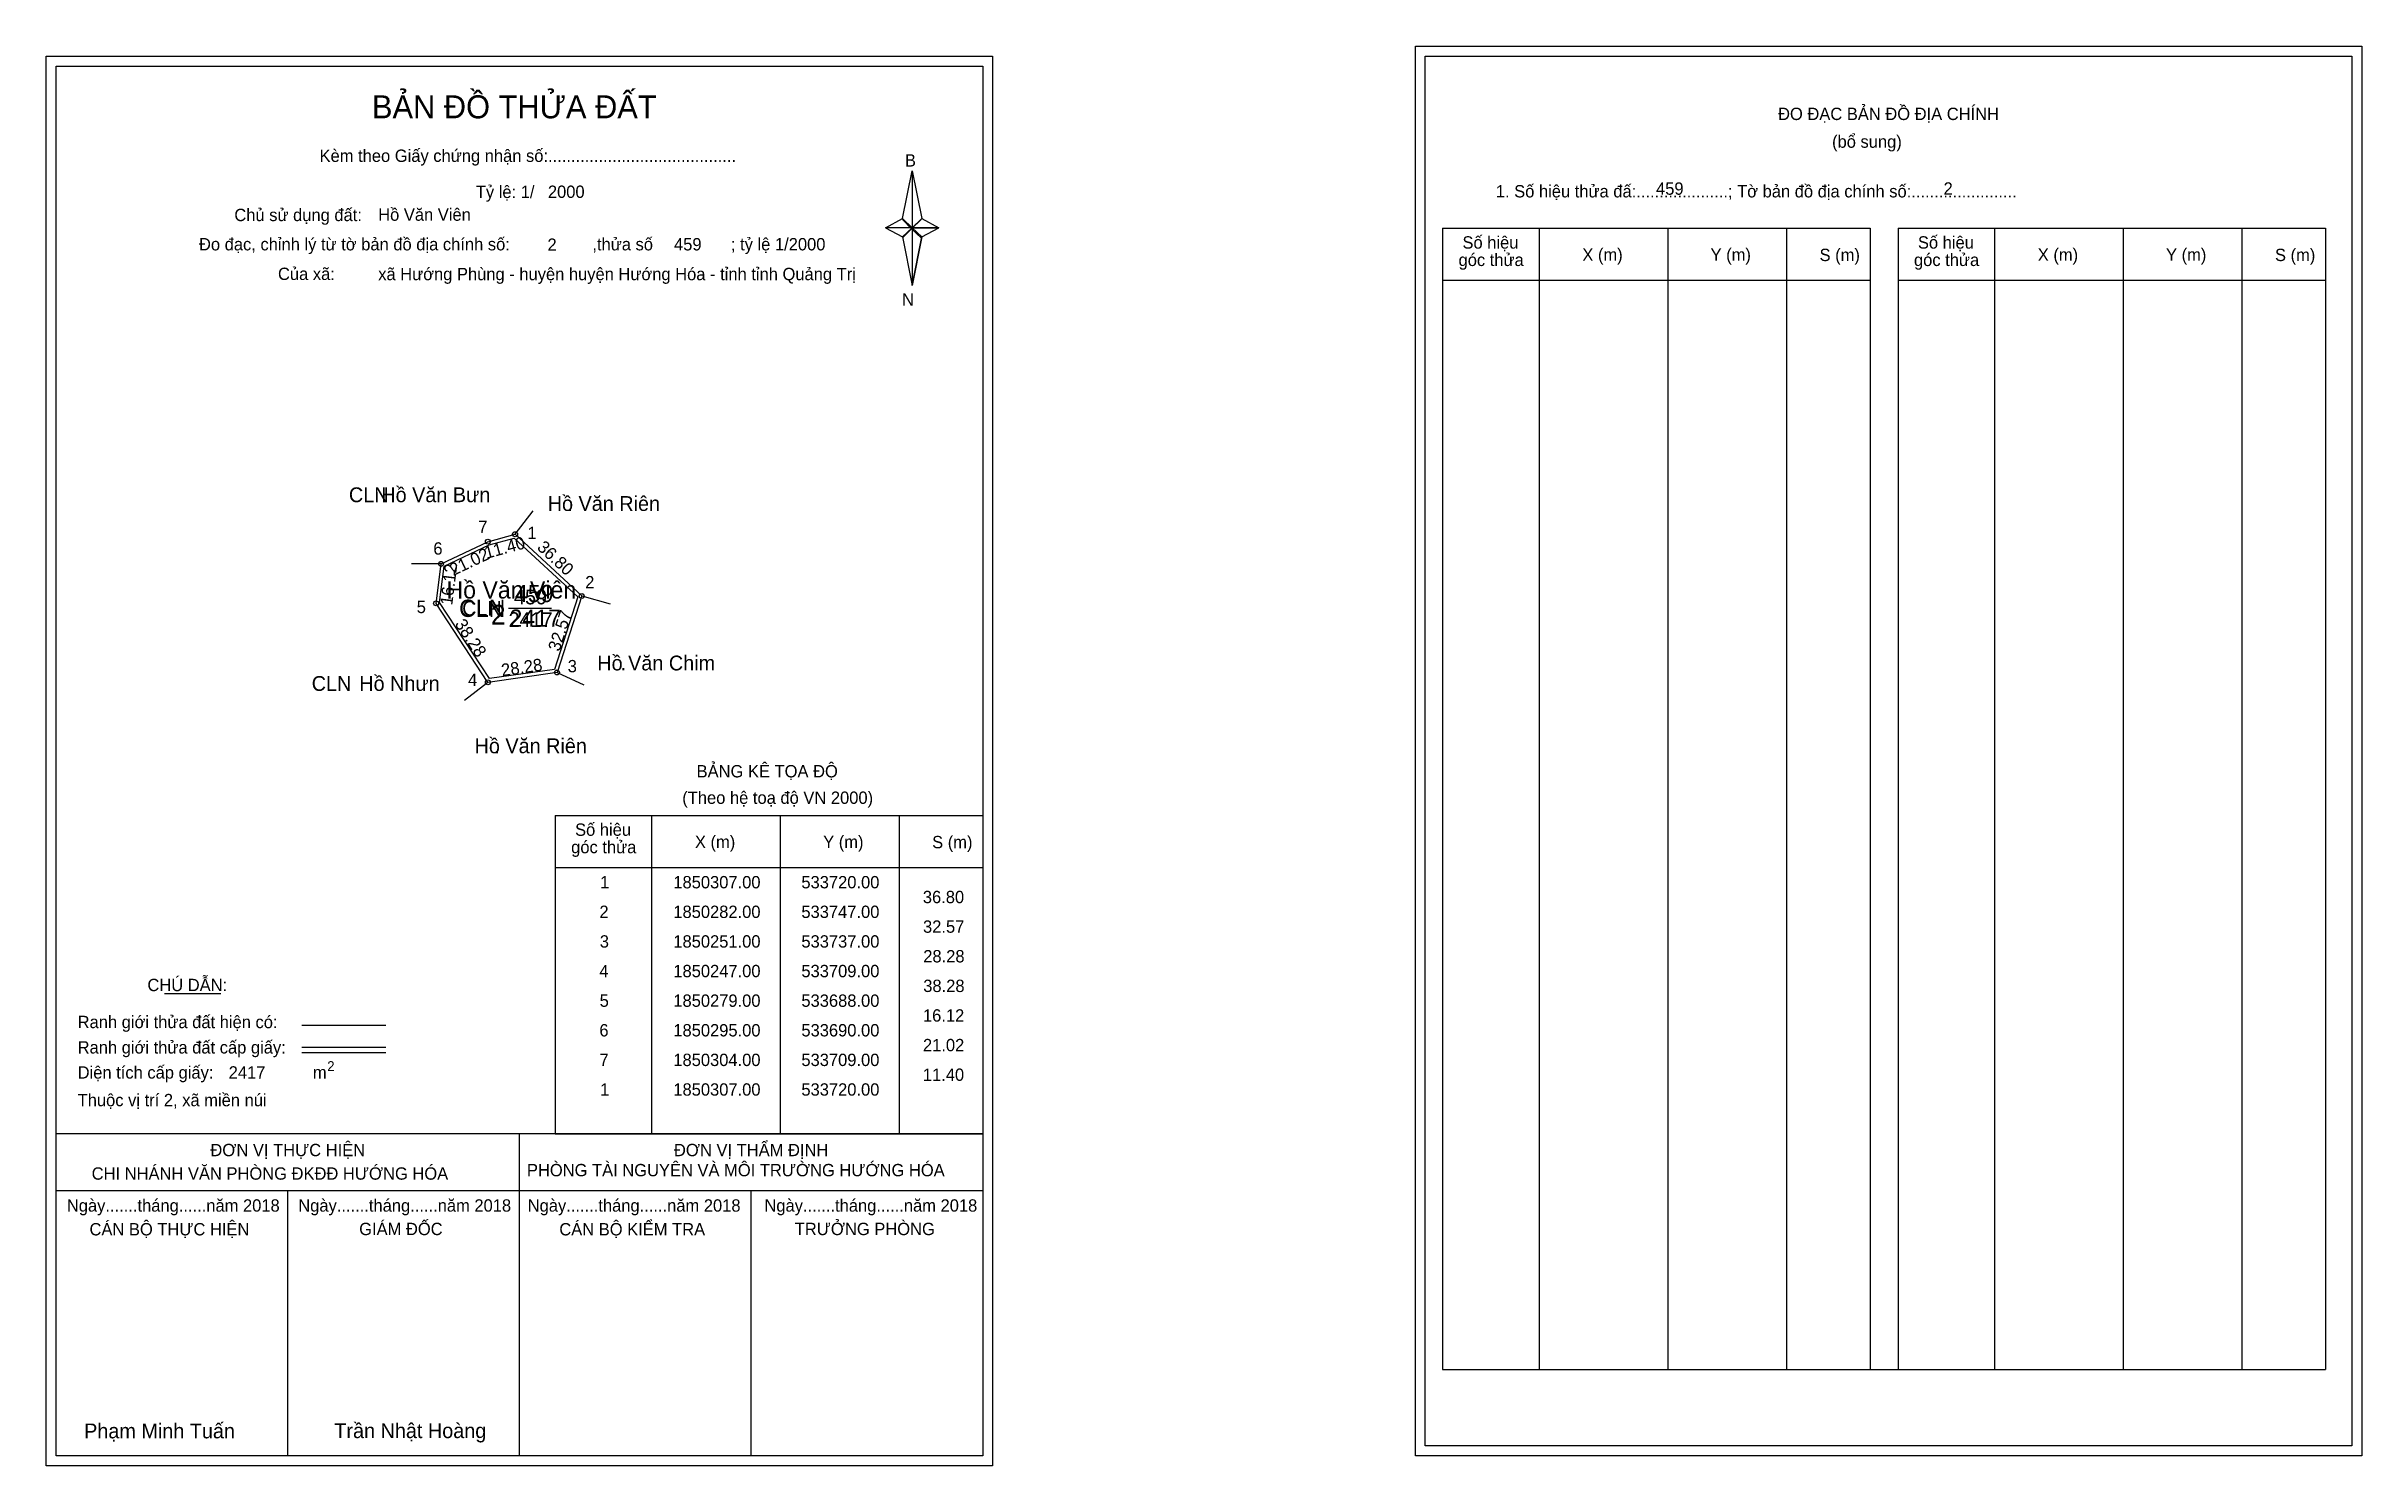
# Model space of a CAD drawing. Extents: x 533530 to 534468, y 1849930 to 1850505.
import ezdxf

# ---------------------------------------------------------------- set-up
doc = ezdxf.new("R2010")
doc.units = 0
for name, color, linetype in [('Level 1', 7, 'Continuous'), ('Level 10', 7, 'Continuous'), ('Level 11', 7, 'Continuous'), ('Level 13', 7, 'Continuous'), ('Level 2', 7, 'Continuous'), ('Level 27', 7, 'Continuous'), ('Level 3', 7, 'Continuous'), ('Level 36', 7, 'Continuous'), ('Level 4', 7, 'Continuous'), ('Level 49', 7, 'Continuous'), ('Level 5', 7, 'Continuous'), ('Level 53', 7, 'Continuous'), ('Level 55', 7, 'Continuous'), ('Level 6', 7, 'Continuous'), ('Level 60', 7, 'Continuous'), ('Level 63', 7, 'Continuous'), ('Level 7', 7, 'Continuous'), ('Level 9', 7, 'Continuous')]:
    doc.layers.add(name, color=color, linetype=linetype)

msp = doc.modelspace()

# ---------------------------------------------------------------- linework, layer by layer
at = {"layer": 'Level 1'}
for p, q in [((533534.09, 1850496.73), (533534.09, 1850496.73)), ((534088.74, 1850500.73), (534088.74, 1850500.73)), ((533876.94, 1850434.96), (533880.87, 1850454.24)), ((533880.87, 1850454.24), (533880.87, 1850431.19)), ((533880.87, 1850454.24), (533884.81, 1850434.96)), ((533870.05, 1850431.19), (533876.94, 1850434.96)), ((533876.94, 1850434.96), (533880.87, 1850431.19)), ((533880.58, 1850430.76), (533876.94, 1850434.52)), ((533880.87, 1850431.19), (533876.94, 1850427.51)), ((533880.58, 1850430.76), (533876.94, 1850427.07)), ((533876.94, 1850427.07), (533880.58, 1850430.76)), ((533876.94, 1850427.51), (533880.87, 1850407.79)), ((533884.51, 1850434.52), (533880.58, 1850430.76)), ((533880.58, 1850430.76), (533884.51, 1850434.52)), ((533884.51, 1850427.07), (533880.58, 1850430.76)), ((533884.81, 1850434.96), (533880.87, 1850431.19)), ((533880.87, 1850431.19), (533880.87, 1850407.79)), ((533880.87, 1850431.19), (533891.69, 1850431.19)), ((533880.87, 1850431.19), (533884.81, 1850427.51)), ((533884.81, 1850427.51), (533880.87, 1850407.79)), ((533884.81, 1850427.51), (533891.69, 1850431.19)), ((534095.8, 1850431.02), (534269.01, 1850431.02)), ((534134.98, 1849968.49), (534134.98, 1850431.02)), ((534187.13, 1849968.49), (534187.13, 1850431.02)), ((534235.07, 1850431.02), (534235.07, 1849968.49)), ((534269.01, 1850431.02), (534269.01, 1849968.49)), ((534280.32, 1850431.02), (534453.52, 1850431.02)), ((534319.5, 1849968.49), (534319.5, 1850431.02)), ((534371.64, 1849968.49), (534371.64, 1850431.02)), ((534419.59, 1850431.02), (534419.59, 1849968.49)), ((534453.52, 1850431.02), (534453.52, 1849968.49)), ((534095.8, 1850409.96), (534269.01, 1850409.96)), ((534280.32, 1850409.96), (534453.52, 1850409.96)), ((533736.28, 1850193.07), (533909.48, 1850193.07)), ((533775.46, 1850064.02), (533775.46, 1850193.07)), ((533827.6, 1850064.02), (533827.6, 1850193.07)), ((533875.55, 1850193.07), (533875.55, 1850064.02)), ((533736.28, 1850172.02), (533909.48, 1850172.02)), ((533577.93, 1850120.86), (533600.73, 1850120.86)), ((533633.66, 1850108.05), (533667.68, 1850108.05)), ((533633.66, 1850099.15), (533667.68, 1850099.15)), ((533633.66, 1850096.96), (533667.68, 1850096.96)), ((533747.75, 1850064.02), (533534.09, 1850064.02)), ((533909.48, 1850064.02), (533699.8, 1850064.02)), ((533721.79, 1849933.58), (533721.79, 1850064.02)), ((533736.28, 1850064.02), (533909.48, 1850064.02)), ((533909.49, 1850040.92), (533534.09, 1850040.92)), ((533627.94, 1849933.58), (533627.94, 1850040.92)), ((533815.64, 1849933.58), (533815.64, 1850040.92)), ((534095.8, 1849968.49), (534453.52, 1849968.49)), ((533909.48, 1849933.58), (533909.48, 1849933.58)), ((534464.14, 1849937.58), (534464.14, 1849937.58))]:
    msp.add_line(p, q, dxfattribs=at)
for points in [[(533876.94, 1850434.96), (533880.87, 1850454.24), (533880.87, 1850431.19)], [(533870.05, 1850431.19), (533876.94, 1850427.51), (533880.87, 1850431.19)], [(533880.87, 1850431.19), (533884.81, 1850434.96), (533891.69, 1850431.19)], [(533880.87, 1850431.19), (533880.87, 1850407.79), (533884.81, 1850427.51)]]:
    msp.add_lwpolyline(points, close=True, dxfattribs=at)
at = {"layer": 'Level 10'}
for points in [[(533737, 1850251), (533709, 1850247), (533688, 1850279), (533690, 1850295), (533709, 1850304), (533720, 1850307), (533747, 1850282)], [(533735.94, 1850252.26), (533709.68, 1850248.51), (533689.45, 1850279.34), (533691.29, 1850294.06), (533709.49, 1850302.68), (533719.62, 1850305.44), (533745.39, 1850281.58)]]:
    msp.add_lwpolyline(points, close=True, dxfattribs=at)
at = {"layer": 'Level 11'}
for centre in [(533720, 1850307), (533690, 1850295), (533709, 1850304), (533688, 1850279), (533747, 1850282), (533737, 1850251), (533737, 1850251), (533709, 1850247)]:
    msp.add_circle(centre, 1, dxfattribs=at)
at = {"layer": 'Level 27'}
for p, q in [((533720, 1850307), (533727.32, 1850316.51)), ((533690, 1850295), (533678, 1850295)), ((533747, 1850282), (533758.56, 1850278.79)), ((533737, 1850251), (533747.88, 1850245.94)), ((533709, 1850247), (533699.53, 1850239.63))]:
    msp.add_line(p, q, dxfattribs=at)
at = {"layer": 'Level 3'}
for p, q in [((534095.8, 1850431.02), (534095.8, 1849968.49)), ((534280.32, 1850431.02), (534280.32, 1849968.49)), ((533736.28, 1850193.07), (533736.28, 1850064.02))]:
    msp.add_line(p, q, dxfattribs=at)
at = {"layer": 'Level 63'}
for points in [[(534084.74, 1850504.73), (534468.14, 1850504.73), (534468.14, 1849933.58), (534084.74, 1849933.58)], [(533530.09, 1850500.73), (533913.49, 1850500.73), (533913.49, 1849929.58), (533530.09, 1849929.58)], [(533534.09, 1850496.73), (533909.49, 1850496.73), (533909.49, 1849933.58), (533534.09, 1849933.58)], [(534088.74, 1850500.73), (534464.14, 1850500.73), (534464.14, 1849937.58), (534088.74, 1849937.58)]]:
    msp.add_lwpolyline(points, close=True, dxfattribs=at)
at = {"layer": 'Level 9'}
msp.add_line((533717.35, 1850277), (533734.71, 1850277), dxfattribs=at)

# ---------------------------------------------------------------- texts
at = {"layer": 'Level 1'}
for s, height, p in [('BẢN ĐỒ THỬA ĐẤT', 9.3313, (533662.02, 1850475.54)), ('ĐO ĐẠC BẢN ĐỒ ĐỊA CHÍNH', 5, (534231.69, 1850474.85)), ('(bổ sung)', 5, (534253.57, 1850463.61)), ('Kèm theo Giấy chứng nhận số:.........................................', 5, (533640.79, 1850457.88)), ('B', 5, (533877.96, 1850456)), ('1. Số hiệu thửa đấ:....................; Tờ bản đồ địa chính số:.......................', 5, (534117.35, 1850443.49)), ('Chủ sử dụng đất:', 5, (533606.27, 1850433.89)), ('Đo đạc, chỉnh lý từ tờ bản đồ địa chính số:                  ,thửa số                 ; tỷ lệ 1/2000', 5, (533591.95, 1850422.03)), ('Số hiệu', 5, (534103.83, 1850422.75)), ('Số hiệu', 5, (534288.35, 1850422.75)), ('góc thửa', 5, (534102.25, 1850415.69)), ('X (m)', 5, (534152.4, 1850417.8)), ('Y (m)', 5, (534204.35, 1850417.8)), ('S (m)', 5, (534248.51, 1850417.7)), ('góc thửa', 5, (534286.76, 1850415.69)), ('X (m)', 5, (534336.91, 1850417.8)), ('Y (m)', 5, (534388.87, 1850417.8)), ('S (m)', 5, (534433.02, 1850417.7)), ('Của xã:', 5, (533623.95, 1850410.03)), ('N', 5, (533876.76, 1850399.66)), ('BẢNG KÊ TỌA ĐỘ', 5, (533793.55, 1850208.48)), ('(Theo hệ toạ độ VN 2000)', 5, (533787.74, 1850197.76)), ('góc thửa', 5, (533742.73, 1850177.75)), ('Số hiệu', 5, (533744.31, 1850184.81)), ('X (m)', 5, (533792.87, 1850179.86)), ('Y (m)', 5, (533844.83, 1850179.86)), ('S (m)', 5, (533888.98, 1850179.76)), ('CHÚ DẪN:', 5, (533571.05, 1850121.87)), ('Ranh giới thửa đất hiện có:', 5, (533542.79, 1850106.87)), ('Ranh giới thửa đất cấp giấy:', 5, (533542.79, 1850096.59)), ('Diện tích cấp giấy:', 5, (533542.79, 1850086.43)), ('m', 5, (533638.1, 1850086.47)), ('2', 4, (533643.89, 1850089.49)), ('Thuộc vị trí 2, xã miền núi', 5, (533542.79, 1850075.23)), ('ĐƠN VỊ THỰC HIỆN', 5, (533596.56, 1850054.99)), ('ĐƠN VỊ THẨM ĐỊNH', 5, (533784.36, 1850054.99)), ('PHÒNG TÀI NGUYÊN VÀ MÔI TRƯỜNG HƯỚNG HÓA', 5, (533724.81, 1850046.85)), ('CHI NHÁNH VĂN PHÒNG ĐKĐĐ HƯỚNG HÓA', 5, (533548.47, 1850045.47)), ('Ngày.......tháng......năm 2018', 5, (533538.42, 1850032.52)), ('Ngày.......tháng......năm 2018', 5, (533632.17, 1850032.52)), ('Ngày.......tháng......năm 2018', 5, (533725.12, 1850032.52)), ('Ngày.......tháng......năm 2018', 5, (533821.03, 1850032.52)), ('CÁN BỘ THỰC HIỆN', 5, (533547.59, 1850022.89)), ('GIÁM ĐỐC', 5, (533656.85, 1850023.01)), ('CÁN BỘ KIỂM TRA', 5, (533737.93, 1850022.89)), ('TRƯỞNG PHÒNG', 5, (533833.31, 1850023.01)), ('Phạm Minh Tuấn', 6, (533545.41, 1849940.66)), ('Trần Nhật Hoàng', 6, (533646.79, 1849940.76))]:
    msp.add_text(s, height=height, dxfattribs=at).set_placement(p)
at = {"layer": 'Level 11'}
msp.add_text('Tỷ lệ: 1/', height=5, dxfattribs=at).set_placement((533704.1, 1850443.25))
at = {"layer": 'Level 13'}
for s, p in [('CLN', (533698.56, 1850274)), ('459', (533719.57, 1850278.6)), ('2417', (533717.36, 1850269.4))]:
    msp.add_text(s, height=6, dxfattribs=at).set_placement(p)
at = {"layer": 'Level 2'}
msp.add_text('Hồ Văn Viên', height=7, dxfattribs=at).set_placement((533692.21, 1850280.97))
at = {"layer": 'Level 3'}
msp.add_text('CLN', height=7, dxfattribs=at).set_placement((533697.34, 1850273.5))
at = {"layer": 'Level 36'}
for s, p in [('CLN', (533652.69, 1850320)), ('.', (533741.22, 1850316.45)), ('CLN', (533637.61, 1850243.54)), ('.', (533762.79, 1850251.83)), ('.', (533711.58, 1850218.28))]:
    msp.add_text(s, height=6, dxfattribs=at).set_placement(p)
at = {"layer": 'Level 4'}
msp.add_text('459', height=7, dxfattribs=at).set_placement((533719.95, 1850279.5))
at = {"layer": 'Level 49'}
for s, rotation, p in [('11.40', 15.25512, (533708.35, 1850296.98)), ('21.02', 25.34618, (533694.95, 1850290.04)), ('36.80', 317.2026, (533728.59, 1850301.23)), ('16.12', 82.87498, (533694.54, 1850278.09)), ('38.28', 303.27489, (533695.39, 1850270.65)), ('32.57', 72.1213, (533737.98, 1850259.24)), ('28.28', 8.1301, (533714.76, 1850249.44))]:
    msp.add_text(s, height=5, rotation=rotation, dxfattribs=at).set_placement(p)
at = {"layer": 'Level 5'}
msp.add_text('2417', height=7, dxfattribs=at).set_placement((533717.73, 1850269.5))
at = {"layer": 'Level 53'}
for s, p in [('1', (533754.48, 1850163.52)), ('1850307.00', (533784.12, 1850163.52)), ('533720.00', (533836, 1850163.52)), ('2', (533754.18, 1850151.52)), ('1850282.00', (533784.12, 1850151.52)), ('533747.00', (533836, 1850151.52)), ('36.80', (533885.21, 1850157.52)), ('32.57', (533885.28, 1850145.52)), ('3', (533754.33, 1850139.52)), ('1850251.00', (533784.12, 1850139.52)), ('533737.00', (533836, 1850139.52)), ('28.28', (533885.37, 1850133.52)), ('4', (533754.15, 1850127.52)), ('1850247.00', (533784.12, 1850127.52)), ('533709.00', (533836, 1850127.52)), ('5', (533754.27, 1850115.52)), ('1850279.00', (533784.12, 1850115.52)), ('533688.00', (533836, 1850115.52)), ('38.28', (533885.37, 1850121.52)), ('6', (533754.16, 1850103.52)), ('1850295.00', (533784.12, 1850103.52)), ('533690.00', (533836, 1850103.52)), ('16.12', (533885.26, 1850109.52)), ('21.02', (533885.26, 1850097.52)), ('7', (533754.19, 1850091.52)), ('1850304.00', (533784.12, 1850091.52)), ('533709.00', (533836, 1850091.52)), ('11.40', (533885.21, 1850085.52)), ('1', (533754.48, 1850079.52)), ('1850307.00', (533784.12, 1850079.52)), ('533720.00', (533836, 1850079.52))]:
    msp.add_text(s, height=5, dxfattribs=at).set_placement(p)
at = {"layer": 'Level 55'}
for s, height, p in [('455', 0.22, (533719.77, 1850306.78)), ('455', 0.22, (533719.77, 1850306.78)), ('1', 0.8, (533719.78, 1850307)), ('0', 0.22, (533719.92, 1850306.78)), ('6', 0.8, (533689.73, 1850295)), ('455', 0.22, (533708.77, 1850303.78)), ('455', 0.22, (533708.77, 1850303.78)), ('7', 0.8, (533708.73, 1850304)), ('460', 0.22, (533689.76, 1850294.78)), ('455', 0.22, (533689.77, 1850294.78)), ('460', 0.22, (533689.76, 1850294.78)), ('455', 0.22, (533689.77, 1850294.78)), ('460', 0.22, (533687.76, 1850278.78)), ('460', 0.22, (533687.76, 1850278.78)), ('5', 0.8, (533687.74, 1850279)), ('2', 0.8, (533746.73, 1850282)), ('0', 0.22, (533746.92, 1850281.78)), ('0', 0.22, (533746.92, 1850281.78)), ('3', 0.8, (533736.75, 1850251)), ('0', 0.22, (533736.92, 1850250.78)), ('0', 0.22, (533736.92, 1850250.78)), ('4', 0.8, (533708.72, 1850247)), ('460', 0.22, (533708.76, 1850246.78)), ('460', 0.22, (533708.76, 1850246.78)), ('0', 0.22, (533708.92, 1850246.78))]:
    msp.add_text(s, height=height, dxfattribs=at).set_placement(p)
at = {"layer": 'Level 6'}
for s, p in [('2000', (533733.3, 1850443.29)), ('459', (534182.25, 1850444.57)), ('2', (534298.74, 1850444.61)), ('Hồ Văn Viên', (533664.54, 1850434.03)), ('459', (533784.4, 1850422.01)), ('2', (533733.14, 1850421.85)), ('xã Hướng Phùng - huyện huyện Hướng Hóa - tỉnh tỉnh Quảng Trị', (533664.56, 1850409.95)), ('2417', (533603.97, 1850086.44))]:
    msp.add_text(s, height=5, dxfattribs=at).set_placement(p)
at = {"layer": 'Level 60'}
for s, p in [('Hồ Văn Bưn', (533665.81, 1850320)), ('Hồ Văn Riên', (533733.24, 1850316.45)), ('Hồ Văn Chim', (533753.32, 1850251.83)), ('Hồ Nhưn', (533656.89, 1850243.54)), ('Hồ Văn Riên', (533703.6, 1850218.28))]:
    msp.add_text(s, height=6, dxfattribs=at).set_placement(p)
at = {"layer": 'Level 7'}
msp.add_text('2', height=8, dxfattribs=at).set_placement((533710.21, 1850270.43))
at = {"layer": 'Level 9'}
for s, p in [('7', (533705.1, 1850307.5)), ('1', (533724.98, 1850305.04)), ('6', (533686.89, 1850298.74)), ('2', (533748.42, 1850285.09)), ('5', (533680.16, 1850275.05)), ('4', (533700.97, 1850245.55)), ('3', (533741.33, 1850251.06))]:
    msp.add_text(s, height=5, dxfattribs=at).set_placement(p)

doc.saveas('drawing.dxf')
